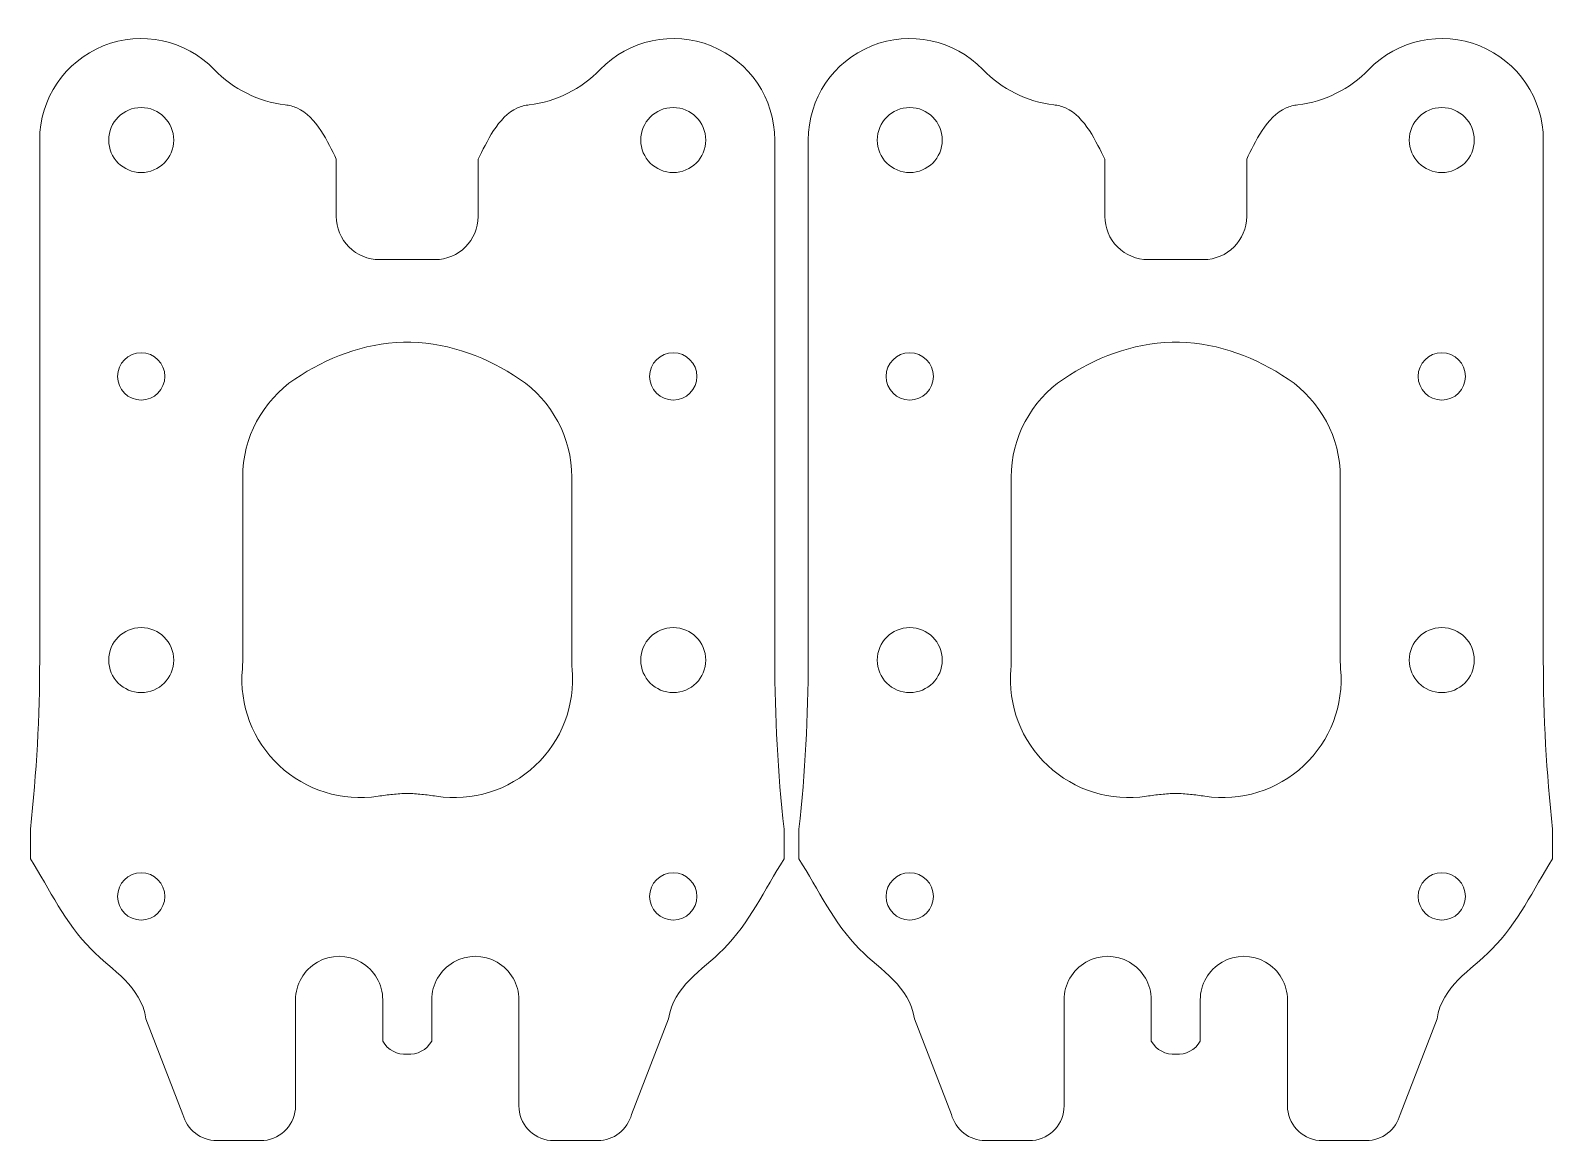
# Model space of a CAD drawing. Header units: millimetres. Extents: x -84 to 44, y 1 to 95.
import ezdxf

# ---------------------------------------------------------------- set-up
doc = ezdxf.new("R2010")
doc.units = ezdxf.units.MM
doc.header["$MEASUREMENT"] = 0
doc.layers.add('Layer 1', color=7, linetype='Continuous')

msp = doc.modelspace()

# ---------------------------------------------------------------- linework, layer by layer
at = {"layer": 'Layer 1', "lineweight": 9}
for points, knots in [([(-68.9067, 91.4971), (-71.3377, 94.0166), (-75.0548, 94.8081), (-78.3013, 93.4972), (-78.3013, 93.4972), (-81.5477, 92.1864), (-83.6733, 89.0359), (-83.6733, 85.5348)], [0, 0, 0, 0, 0.33333333, 0.33333333, 0.33333333, 0.33333333, 1, 1, 1, 1]), ([(-21.4993, 85.5348), (-21.4993, 89.0359), (-23.6249, 92.1864), (-26.8713, 93.4972), (-26.8713, 93.4972), (-30.1178, 94.8081), (-33.8349, 94.0166), (-36.2659, 91.4971)], [0, 0, 0, 0, 0.33333333, 0.33333333, 0.33333333, 0.33333333, 1, 1, 1, 1]), ([(-3.9067, 91.4971), (-6.3377, 94.0166), (-10.0548, 94.8081), (-13.3013, 93.4972), (-13.3013, 93.4972), (-16.5477, 92.1864), (-18.6733, 89.0359), (-18.6733, 85.5348)], [0, 0, 0, 0, 0.33333333, 0.33333333, 0.33333333, 0.33333333, 1, 1, 1, 1]), ([(43.5008, 85.5348), (43.5008, 89.0359), (41.3752, 92.1864), (38.1288, 93.4972), (38.1288, 93.4972), (34.8823, 94.8081), (31.1652, 94.0166), (28.7342, 91.4971)], [0, 0, 0, 0, 0.33333333, 0.33333333, 0.33333333, 0.33333333, 1, 1, 1, 1]), ([(-72.3363, 85.5348), (-72.3363, 87.0536), (-73.5674, 88.2848), (-75.0863, 88.2848), (-75.0863, 88.2848), (-76.6051, 88.2848), (-77.8363, 87.0536), (-77.8363, 85.5348), (-77.8363, 85.5348), (-77.8363, 84.016), (-76.6051, 82.7848), (-75.0863, 82.7848), (-75.0863, 82.7848), (-73.5674, 82.7848), (-72.3363, 84.016), (-72.3363, 85.5348)], [0, 0, 0, 0, 0.2, 0.2, 0.2, 0.2, 0.4, 0.4, 0.4, 0.4, 0.6, 0.6, 0.6, 0.6, 1, 1, 1, 1]), ([(-58.5844, 83.9274), (-59.2879, 85.308), (-60.2562, 87.5166), (-61.9125, 88.248), (-61.9125, 88.248), (-62.2232, 88.3852), (-62.558, 88.4704), (-62.9047, 88.5121)], [0, 0, 0, 0, 0.33333333, 0.33333333, 0.33333333, 0.33333333, 1, 1, 1, 1]), ([(-42.2679, 88.5121), (-42.6145, 88.4704), (-42.9494, 88.3852), (-43.2601, 88.248), (-43.2601, 88.248), (-44.9163, 87.5166), (-45.8846, 85.308), (-46.5882, 83.9274)], [0, 0, 0, 0, 0.33333333, 0.33333333, 0.33333333, 0.33333333, 1, 1, 1, 1]), ([(-27.3363, 85.5348), (-27.3363, 87.0536), (-28.5675, 88.2848), (-30.0863, 88.2848), (-30.0863, 88.2848), (-31.6051, 88.2848), (-32.8363, 87.0536), (-32.8363, 85.5348), (-32.8363, 85.5348), (-32.8363, 84.016), (-31.6051, 82.7848), (-30.0863, 82.7848), (-30.0863, 82.7848), (-28.5675, 82.7848), (-27.3363, 84.016), (-27.3363, 85.5348)], [0, 0, 0, 0, 0.2, 0.2, 0.2, 0.2, 0.4, 0.4, 0.4, 0.4, 0.6, 0.6, 0.6, 0.6, 1, 1, 1, 1]), ([(-7.3363, 85.5348), (-7.3363, 87.0536), (-8.5675, 88.2848), (-10.0863, 88.2848), (-10.0863, 88.2848), (-11.6051, 88.2848), (-12.8363, 87.0536), (-12.8363, 85.5348), (-12.8363, 85.5348), (-12.8363, 84.016), (-11.6051, 82.7848), (-10.0863, 82.7848), (-10.0863, 82.7848), (-8.5675, 82.7848), (-7.3363, 84.016), (-7.3363, 85.5348)], [0, 0, 0, 0, 0.2, 0.2, 0.2, 0.2, 0.4, 0.4, 0.4, 0.4, 0.6, 0.6, 0.6, 0.6, 1, 1, 1, 1]), ([(6.4156, 83.9274), (5.712, 85.308), (4.7437, 87.5166), (3.0875, 88.248), (3.0875, 88.248), (2.7768, 88.3852), (2.4419, 88.4704), (2.0953, 88.5121)], [0, 0, 0, 0, 0.33333333, 0.33333333, 0.33333333, 0.33333333, 1, 1, 1, 1]), ([(22.7322, 88.5121), (22.3856, 88.4704), (22.0507, 88.3852), (21.74, 88.248), (21.74, 88.248), (20.0838, 87.5166), (19.1155, 85.308), (18.4119, 83.9274)], [0, 0, 0, 0, 0.33333333, 0.33333333, 0.33333333, 0.33333333, 1, 1, 1, 1]), ([(37.6638, 85.5348), (37.6638, 87.0536), (36.4326, 88.2848), (34.9138, 88.2848), (34.9138, 88.2848), (33.395, 88.2848), (32.1638, 87.0536), (32.1638, 85.5348), (32.1638, 85.5348), (32.1638, 84.016), (33.395, 82.7848), (34.9138, 82.7848), (34.9138, 82.7848), (36.4326, 82.7848), (37.6638, 84.016), (37.6638, 85.5348)], [0, 0, 0, 0, 0.2, 0.2, 0.2, 0.2, 0.4, 0.4, 0.4, 0.4, 0.6, 0.6, 0.6, 0.6, 1, 1, 1, 1]), ([(-58.5844, 79.0733), (-58.5844, 78.1039), (-58.1993, 77.1741), (-57.5138, 76.4886), (-57.5138, 76.4886), (-56.8283, 75.803), (-55.8985, 75.418), (-54.929, 75.418)], [0, 0, 0, 0, 0.33333333, 0.33333333, 0.33333333, 0.33333333, 1, 1, 1, 1]), ([(6.4156, 79.0733), (6.4156, 78.1039), (6.8007, 77.1741), (7.4862, 76.4886), (7.4862, 76.4886), (8.1717, 75.803), (9.1015, 75.418), (10.071, 75.418)], [0, 0, 0, 0, 0.33333333, 0.33333333, 0.33333333, 0.33333333, 1, 1, 1, 1]), ([(-73.0863, 65.5347), (-73.0863, 66.6393), (-73.9817, 67.5347), (-75.0863, 67.5347), (-75.0863, 67.5347), (-76.1909, 67.5347), (-77.0863, 66.6393), (-77.0863, 65.5347), (-77.0863, 65.5347), (-77.0863, 64.4303), (-76.1909, 63.5349), (-75.0863, 63.5349), (-75.0863, 63.5349), (-73.9817, 63.5347), (-73.0863, 64.4303), (-73.0863, 65.5347)], [0, 0, 0, 0, 0.2, 0.2, 0.2, 0.2, 0.4, 0.4, 0.4, 0.4, 0.6, 0.6, 0.6, 0.6, 1, 1, 1, 1]), ([(-28.0863, 65.5347), (-28.0863, 66.6393), (-28.9817, 67.5347), (-30.0863, 67.5347), (-30.0863, 67.5347), (-31.1908, 67.5347), (-32.0863, 66.6393), (-32.0863, 65.5347), (-32.0863, 65.5347), (-32.0863, 64.4303), (-31.1908, 63.5349), (-30.0863, 63.5349), (-30.0863, 63.5349), (-28.9817, 63.5347), (-28.0863, 64.4303), (-28.0863, 65.5347)], [0, 0, 0, 0, 0.2, 0.2, 0.2, 0.2, 0.4, 0.4, 0.4, 0.4, 0.6, 0.6, 0.6, 0.6, 1, 1, 1, 1]), ([(-8.0863, 65.5347), (-8.0863, 66.6393), (-8.9817, 67.5347), (-10.0863, 67.5347), (-10.0863, 67.5347), (-11.1909, 67.5347), (-12.0863, 66.6393), (-12.0863, 65.5347), (-12.0863, 65.5347), (-12.0863, 64.4303), (-11.1909, 63.5349), (-10.0863, 63.5349), (-10.0863, 63.5349), (-8.9817, 63.5347), (-8.0863, 64.4303), (-8.0863, 65.5347)], [0, 0, 0, 0, 0.2, 0.2, 0.2, 0.2, 0.4, 0.4, 0.4, 0.4, 0.6, 0.6, 0.6, 0.6, 1, 1, 1, 1]), ([(36.9138, 65.5347), (36.9138, 66.6393), (36.0184, 67.5347), (34.9138, 67.5347), (34.9138, 67.5347), (33.8092, 67.5347), (32.9138, 66.6393), (32.9138, 65.5347), (32.9138, 65.5347), (32.9138, 64.4303), (33.8092, 63.5349), (34.9138, 63.5349), (34.9138, 63.5349), (36.0184, 63.5347), (36.9138, 64.4303), (36.9138, 65.5347)], [0, 0, 0, 0, 0.2, 0.2, 0.2, 0.2, 0.4, 0.4, 0.4, 0.4, 0.6, 0.6, 0.6, 0.6, 1, 1, 1, 1]), ([(-72.3363, 41.5348), (-72.3363, 43.0535), (-73.5674, 44.2848), (-75.0863, 44.2848), (-75.0863, 44.2848), (-76.6051, 44.2848), (-77.8363, 43.0535), (-77.8363, 41.5348), (-77.8363, 41.5348), (-77.8363, 40.016), (-76.6051, 38.7848), (-75.0863, 38.7848), (-75.0863, 38.7848), (-73.5674, 38.7848), (-72.3363, 40.016), (-72.3363, 41.5348)], [0, 0, 0, 0, 0.2, 0.2, 0.2, 0.2, 0.4, 0.4, 0.4, 0.4, 0.6, 0.6, 0.6, 0.6, 1, 1, 1, 1]), ([(-27.3363, 41.5348), (-27.3363, 43.0535), (-28.5675, 44.2848), (-30.0863, 44.2848), (-30.0863, 44.2848), (-31.6051, 44.2848), (-32.8363, 43.0535), (-32.8363, 41.5348), (-32.8363, 41.5348), (-32.8363, 40.016), (-31.6051, 38.7848), (-30.0863, 38.7848), (-30.0863, 38.7848), (-28.5675, 38.7848), (-27.3363, 40.016), (-27.3363, 41.5348)], [0, 0, 0, 0, 0.2, 0.2, 0.2, 0.2, 0.4, 0.4, 0.4, 0.4, 0.6, 0.6, 0.6, 0.6, 1, 1, 1, 1]), ([(-7.3363, 41.5348), (-7.3363, 43.0535), (-8.5675, 44.2848), (-10.0863, 44.2848), (-10.0863, 44.2848), (-11.6051, 44.2848), (-12.8363, 43.0535), (-12.8363, 41.5348), (-12.8363, 41.5348), (-12.8363, 40.016), (-11.6051, 38.7848), (-10.0863, 38.7848), (-10.0863, 38.7848), (-8.5675, 38.7848), (-7.3363, 40.016), (-7.3363, 41.5348)], [0, 0, 0, 0, 0.2, 0.2, 0.2, 0.2, 0.4, 0.4, 0.4, 0.4, 0.6, 0.6, 0.6, 0.6, 1, 1, 1, 1]), ([(37.6638, 41.5348), (37.6638, 43.0535), (36.4326, 44.2848), (34.9138, 44.2848), (34.9138, 44.2848), (33.395, 44.2848), (32.1638, 43.0535), (32.1638, 41.5348), (32.1638, 41.5348), (32.1638, 40.016), (33.395, 38.7848), (34.9138, 38.7848), (34.9138, 38.7848), (36.4326, 38.7848), (37.6638, 40.016), (37.6638, 41.5348)], [0, 0, 0, 0, 0.2, 0.2, 0.2, 0.2, 0.4, 0.4, 0.4, 0.4, 0.6, 0.6, 0.6, 0.6, 1, 1, 1, 1]), ([(-66.5328, 40.778), (-66.8035, 37.7181), (-65.6528, 34.7036), (-63.4121, 32.6021), (-63.4121, 32.6021), (-61.1714, 30.5011), (-58.0892, 29.5462), (-55.053, 30.0127)], [0, 0, 0, 0, 0.33333333, 0.33333333, 0.33333333, 0.33333333, 1, 1, 1, 1]), ([(-50.1196, 30.0127), (-47.0834, 29.5462), (-44.0013, 30.501), (-41.7605, 32.6021), (-41.7605, 32.6021), (-39.5198, 34.7036), (-38.3691, 37.7181), (-38.6398, 40.778)], [0, 0, 0, 0, 0.33333333, 0.33333333, 0.33333333, 0.33333333, 1, 1, 1, 1]), ([(-1.5328, 40.778), (-1.8035, 37.7181), (-0.6528, 34.7036), (1.5879, 32.6021), (1.5879, 32.6021), (3.8286, 30.5011), (6.9108, 29.5462), (9.947, 30.0127)], [0, 0, 0, 0, 0.33333333, 0.33333333, 0.33333333, 0.33333333, 1, 1, 1, 1]), ([(14.8805, 30.0127), (17.9167, 29.5462), (20.9988, 30.501), (23.2396, 32.6021), (23.2396, 32.6021), (25.4803, 34.7036), (26.631, 37.7181), (26.3603, 40.778)], [0, 0, 0, 0, 0.33333333, 0.33333333, 0.33333333, 0.33333333, 1, 1, 1, 1]), ([(-55.053, 30.0127), (-54.6415, 30.076), (-54.23, 30.1306), (-53.8187, 30.1714), (-53.8187, 30.1714), (-53.4076, 30.2122), (-52.9967, 30.2392), (-52.5863, 30.2473)], [0, 0, 0, 0, 0.33333333, 0.33333333, 0.33333333, 0.33333333, 1, 1, 1, 1]), ([(-52.5863, 30.2473), (-52.1759, 30.2392), (-51.765, 30.2122), (-51.3538, 30.1714), (-51.3538, 30.1714), (-50.9426, 30.1306), (-50.5311, 30.076), (-50.1196, 30.0127)], [0, 0, 0, 0, 0.33333333, 0.33333333, 0.33333333, 0.33333333, 1, 1, 1, 1]), ([(9.947, 30.0127), (10.3585, 30.076), (10.77, 30.1306), (11.1812, 30.1714), (11.1812, 30.1714), (11.5924, 30.2122), (12.0033, 30.2392), (12.4137, 30.2473)], [0, 0, 0, 0, 0.33333333, 0.33333333, 0.33333333, 0.33333333, 1, 1, 1, 1]), ([(12.4137, 30.2473), (12.8241, 30.2392), (13.2351, 30.2122), (13.6463, 30.1714), (13.6463, 30.1714), (14.0575, 30.1306), (14.469, 30.076), (14.8805, 30.0127)], [0, 0, 0, 0, 0.33333333, 0.33333333, 0.33333333, 0.33333333, 1, 1, 1, 1]), ([(-84.4544, 24.7064), (-82.8261, 22.1394), (-81.5127, 19.2515), (-79.327, 17.0673), (-79.327, 17.0673), (-77.5163, 15.2578), (-75.107, 13.9312), (-74.6828, 11.186)], [0, 0, 0, 0, 0.33333333, 0.33333333, 0.33333333, 0.33333333, 1, 1, 1, 1]), ([(-30.4898, 11.186), (-30.0656, 13.9312), (-27.6563, 15.2578), (-25.8456, 17.0673), (-25.8456, 17.0673), (-23.6599, 19.2515), (-22.3465, 22.1394), (-20.7181, 24.7064)], [0, 0, 0, 0, 0.33333333, 0.33333333, 0.33333333, 0.33333333, 1, 1, 1, 1]), ([(-19.4545, 24.7064), (-17.8261, 22.1394), (-16.5127, 19.2515), (-14.327, 17.0673), (-14.327, 17.0673), (-12.5163, 15.2578), (-10.107, 13.9312), (-9.6828, 11.186)], [0, 0, 0, 0, 0.33333333, 0.33333333, 0.33333333, 0.33333333, 1, 1, 1, 1]), ([(34.5103, 11.186), (34.9345, 13.9312), (37.3438, 15.2578), (39.1545, 17.0673), (39.1545, 17.0673), (41.3402, 19.2515), (42.6535, 22.1394), (44.282, 24.7064)], [0, 0, 0, 0, 0.33333333, 0.33333333, 0.33333333, 0.33333333, 1, 1, 1, 1]), ([(-73.0863, 21.5347), (-73.0863, 22.6393), (-73.9817, 23.5347), (-75.0863, 23.5347), (-75.0863, 23.5347), (-76.1909, 23.5347), (-77.0863, 22.6393), (-77.0863, 21.5347), (-77.0863, 21.5347), (-77.0863, 20.4301), (-76.1909, 19.5347), (-75.0863, 19.5347), (-75.0863, 19.5347), (-73.9817, 19.5347), (-73.0863, 20.4301), (-73.0863, 21.5347)], [0, 0, 0, 0, 0.2, 0.2, 0.2, 0.2, 0.4, 0.4, 0.4, 0.4, 0.6, 0.6, 0.6, 0.6, 1, 1, 1, 1]), ([(-28.0863, 21.5347), (-28.0863, 22.6393), (-28.9817, 23.5347), (-30.0863, 23.5347), (-30.0863, 23.5347), (-31.1908, 23.5347), (-32.0863, 22.6393), (-32.0863, 21.5347), (-32.0863, 21.5347), (-32.0863, 20.4301), (-31.1908, 19.5347), (-30.0863, 19.5347), (-30.0863, 19.5347), (-28.9817, 19.5347), (-28.0863, 20.4301), (-28.0863, 21.5347)], [0, 0, 0, 0, 0.2, 0.2, 0.2, 0.2, 0.4, 0.4, 0.4, 0.4, 0.6, 0.6, 0.6, 0.6, 1, 1, 1, 1]), ([(-8.0863, 21.5347), (-8.0863, 22.6393), (-8.9817, 23.5347), (-10.0863, 23.5347), (-10.0863, 23.5347), (-11.1909, 23.5347), (-12.0863, 22.6393), (-12.0863, 21.5347), (-12.0863, 21.5347), (-12.0863, 20.4301), (-11.1909, 19.5347), (-10.0863, 19.5347), (-10.0863, 19.5347), (-8.9817, 19.5347), (-8.0863, 20.4301), (-8.0863, 21.5347)], [0, 0, 0, 0, 0.2, 0.2, 0.2, 0.2, 0.4, 0.4, 0.4, 0.4, 0.6, 0.6, 0.6, 0.6, 1, 1, 1, 1]), ([(36.9138, 21.5347), (36.9138, 22.6393), (36.0184, 23.5347), (34.9138, 23.5347), (34.9138, 23.5347), (33.8092, 23.5347), (32.9138, 22.6393), (32.9138, 21.5347), (32.9138, 21.5347), (32.9138, 20.4301), (33.8092, 19.5347), (34.9138, 19.5347), (34.9138, 19.5347), (36.0184, 19.5347), (36.9138, 20.4301), (36.9138, 21.5347)], [0, 0, 0, 0, 0.2, 0.2, 0.2, 0.2, 0.4, 0.4, 0.4, 0.4, 0.6, 0.6, 0.6, 0.6, 1, 1, 1, 1]), ([(-54.6589, 12.7814), (-54.6589, 14.0983), (-55.3615, 15.3152), (-56.502, 15.9737), (-56.502, 15.9737), (-57.6425, 16.6322), (-59.0477, 16.6322), (-60.1881, 15.9737), (-60.1881, 15.9737), (-61.3286, 15.3152), (-62.0312, 14.0983), (-62.0312, 12.7814)], [0, 0, 0, 0, 0.25, 0.25, 0.25, 0.25, 0.5, 0.5, 0.5, 0.5, 1, 1, 1, 1]), ([(-43.1414, 12.7814), (-43.1414, 14.0983), (-43.844, 15.3152), (-44.9845, 15.9737), (-44.9845, 15.9737), (-46.1249, 16.6322), (-47.5301, 16.6322), (-48.6706, 15.9737), (-48.6706, 15.9737), (-49.8111, 15.3152), (-50.5137, 14.0983), (-50.5137, 12.7814)], [0, 0, 0, 0, 0.25, 0.25, 0.25, 0.25, 0.5, 0.5, 0.5, 0.5, 1, 1, 1, 1]), ([(10.3411, 12.7814), (10.3411, 14.0983), (9.6385, 15.3152), (8.498, 15.9737), (8.498, 15.9737), (7.3575, 16.6322), (5.9523, 16.6322), (4.8119, 15.9737), (4.8119, 15.9737), (3.6714, 15.3152), (2.9688, 14.0983), (2.9688, 12.7814)], [0, 0, 0, 0, 0.25, 0.25, 0.25, 0.25, 0.5, 0.5, 0.5, 0.5, 1, 1, 1, 1]), ([(21.8587, 12.7814), (21.8587, 14.0983), (21.1561, 15.3152), (20.0156, 15.9737), (20.0156, 15.9737), (18.8752, 16.6322), (17.47, 16.6322), (16.3294, 15.9737), (16.3294, 15.9737), (15.189, 15.3152), (14.4864, 14.0983), (14.4864, 12.7814)], [0, 0, 0, 0, 0.25, 0.25, 0.25, 0.25, 0.5, 0.5, 0.5, 0.5, 1, 1, 1, 1])]:
    msp.add_open_spline(points, degree=3, knots=knots, dxfattribs=at)
for points in [[(-68.9067, 91.4971), (-67.3091, 89.8411), (-65.1892, 88.787), (-62.9047, 88.5121)], [(-42.2679, 88.5121), (-39.9834, 88.787), (-37.8635, 89.8411), (-36.2659, 91.4971)], [(-3.9067, 91.4971), (-2.3091, 89.8411), (-0.1892, 88.787), (2.0953, 88.5121)], [(22.7322, 88.5121), (25.0167, 88.787), (27.1366, 89.8411), (28.7342, 91.4971)], [(-83.6733, 85.5348), (-83.6733, 85.5348), (-83.6733, 41.5348), (-83.6733, 41.5348)], [(-21.4993, 41.5348), (-21.4993, 41.5348), (-21.4993, 85.5348), (-21.4993, 85.5348)], [(-18.6733, 85.5348), (-18.6733, 85.5348), (-18.6733, 41.5348), (-18.6733, 41.5348)], [(43.5008, 41.5348), (43.5008, 41.5348), (43.5008, 85.5348), (43.5008, 85.5348)], [(-58.5844, 79.0733), (-58.5844, 79.0733), (-58.5844, 83.9274), (-58.5844, 83.9274)], [(-46.5882, 83.9274), (-46.5882, 83.9274), (-46.5882, 79.0733), (-46.5882, 79.0733)], [(6.4156, 79.0733), (6.4156, 79.0733), (6.4156, 83.9274), (6.4156, 83.9274)], [(18.4119, 83.9274), (18.4119, 83.9274), (18.4119, 79.0733), (18.4119, 79.0733)], [(-50.2436, 75.418), (-48.2248, 75.418), (-46.5882, 77.0545), (-46.5882, 79.0733)], [(14.7565, 75.418), (16.7753, 75.418), (18.4119, 77.0545), (18.4119, 79.0733)], [(-50.2436, 75.418), (-50.2436, 75.418), (-54.929, 75.418), (-54.929, 75.418)], [(14.7565, 75.418), (14.7565, 75.418), (10.071, 75.418), (10.071, 75.418)], [(-52.8905, 68.4341), (-56.3198, 68.3159), (-59.373, 67.1351), (-62.0827, 65.3115)], [(-52.2821, 68.4341), (-52.2821, 68.4341), (-52.8905, 68.4341), (-52.8905, 68.4341)], [(-43.0899, 65.3115), (-45.7996, 67.1351), (-48.8528, 68.3159), (-52.2821, 68.4341)], [(12.1095, 68.4341), (8.6802, 68.3159), (5.627, 67.1351), (2.9173, 65.3115)], [(12.7179, 68.4341), (12.7179, 68.4341), (12.1095, 68.4341), (12.1095, 68.4341)], [(21.9102, 65.3115), (19.2004, 67.1351), (16.1473, 68.3159), (12.7179, 68.4341)], [(-62.0827, 65.3115), (-64.8437, 63.4533), (-66.4993, 60.3433), (-66.4993, 57.0153)], [(-38.6733, 57.0153), (-38.6733, 60.3433), (-40.3289, 63.4533), (-43.0899, 65.3115)], [(2.9173, 65.3115), (0.1563, 63.4533), (-1.4993, 60.3433), (-1.4993, 57.0153)], [(26.3268, 57.0153), (26.3268, 60.3433), (24.6712, 63.4533), (21.9102, 65.3115)], [(-66.4993, 57.0153), (-66.4993, 57.0153), (-66.4993, 41.5348), (-66.4993, 41.5348)], [(-38.6733, 41.5348), (-38.6733, 41.5348), (-38.6733, 57.0153), (-38.6733, 57.0153)], [(-1.4993, 57.0153), (-1.4993, 57.0153), (-1.4993, 41.5348), (-1.4993, 41.5348)], [(26.3268, 41.5348), (26.3268, 41.5348), (26.3268, 57.0153), (26.3268, 57.0153)], [(-84.4544, 27.2397), (-83.9341, 31.9867), (-83.6733, 36.7586), (-83.6733, 41.5341)], [(-66.5328, 40.778), (-66.5105, 41.0296), (-66.4993, 41.2819), (-66.4993, 41.5347)], [(-38.6733, 41.5348), (-38.6733, 41.2819), (-38.6621, 41.0296), (-38.6398, 40.778)], [(-21.4993, 41.5348), (-21.4993, 36.7591), (-21.2385, 31.9869), (-20.7181, 27.2397)], [(-19.4545, 27.2397), (-18.9341, 31.9867), (-18.6733, 36.7586), (-18.6733, 41.5341)], [(-1.5328, 40.778), (-1.5105, 41.0296), (-1.4993, 41.2819), (-1.4993, 41.5347)], [(26.3268, 41.5348), (26.3268, 41.2819), (26.338, 41.0296), (26.3603, 40.778)], [(43.5008, 41.5348), (43.5008, 36.7591), (43.7616, 31.9869), (44.282, 27.2397)], [(-84.4544, 27.2397), (-84.4544, 27.2397), (-84.4544, 24.7064), (-84.4544, 24.7064)], [(-20.7181, 24.7064), (-20.7181, 24.7064), (-20.7181, 27.2397), (-20.7181, 27.2397)], [(-19.4545, 27.2397), (-19.4545, 27.2397), (-19.4545, 24.7064), (-19.4545, 24.7064)], [(44.282, 24.7064), (44.282, 24.7064), (44.282, 27.2397), (44.282, 27.2397)], [(-62.0312, 3.8271), (-62.0312, 3.8271), (-62.0312, 12.7814), (-62.0312, 12.7814)], [(-54.6589, 12.7814), (-54.6589, 12.7814), (-54.6589, 9.2793), (-54.6589, 9.2793)], [(-50.5137, 9.2793), (-50.5137, 9.2793), (-50.5137, 12.7814), (-50.5137, 12.7814)], [(-43.1414, 12.7814), (-43.1414, 12.7814), (-43.1414, 3.8271), (-43.1414, 3.8271)], [(2.9688, 3.8271), (2.9688, 3.8271), (2.9688, 12.7814), (2.9688, 12.7814)], [(10.3411, 12.7814), (10.3411, 12.7814), (10.3411, 9.2793), (10.3411, 9.2793)], [(14.4864, 9.2793), (14.4864, 9.2793), (14.4864, 12.7814), (14.4864, 12.7814)], [(21.8587, 12.7814), (21.8587, 12.7814), (21.8587, 3.8271), (21.8587, 3.8271)], [(-74.6828, 11.186), (-74.6828, 11.186), (-71.5566, 3.0967), (-71.5566, 3.0967)], [(-33.616, 3.0967), (-33.616, 3.0967), (-30.4898, 11.186), (-30.4898, 11.186)], [(-9.6828, 11.186), (-9.6828, 11.186), (-6.5566, 3.0967), (-6.5566, 3.0967)], [(31.3841, 3.0967), (31.3841, 3.0967), (34.5103, 11.186), (34.5103, 11.186)], [(-54.6589, 9.2793), (-54.2318, 8.5505), (-53.4291, 8.1261), (-52.5863, 8.1836)], [(-52.5863, 8.1836), (-51.7435, 8.1261), (-50.9408, 8.5505), (-50.5137, 9.2793)], [(10.3411, 9.2793), (10.7682, 8.5505), (11.5709, 8.1261), (12.4137, 8.1836)], [(12.4137, 8.1836), (13.2566, 8.1261), (14.0593, 8.5505), (14.4864, 9.2793)], [(-71.5566, 3.0967), (-71.2228, 1.7912), (-70.0467, 0.8779), (-68.6991, 0.8779)], [(-64.7019, 0.8779), (-63.186, 1.0285), (-62.0312, 2.3038), (-62.0312, 3.8271)], [(-43.1414, 3.8271), (-43.1414, 2.3038), (-41.9866, 1.0285), (-40.4707, 0.8779)], [(-36.4735, 0.8779), (-35.1259, 0.8779), (-33.9498, 1.7912), (-33.616, 3.0967)], [(-6.5566, 3.0967), (-6.2228, 1.7912), (-5.0467, 0.8779), (-3.6991, 0.8779)], [(0.2981, 0.8779), (1.8141, 1.0285), (2.9688, 2.3038), (2.9688, 3.8271)], [(21.8587, 3.8271), (21.8587, 2.3038), (23.0135, 1.0285), (24.5294, 0.8779)], [(28.5266, 0.8779), (29.8742, 0.8779), (31.0503, 1.7912), (31.3841, 3.0967)], [(-68.6991, 0.8779), (-68.6991, 0.8779), (-64.7019, 0.8779), (-64.7019, 0.8779)], [(-40.4707, 0.8779), (-40.4707, 0.8779), (-36.4735, 0.8779), (-36.4735, 0.8779)], [(-3.6991, 0.8779), (-3.6991, 0.8779), (0.2981, 0.8779), (0.2981, 0.8779)], [(24.5294, 0.8779), (24.5294, 0.8779), (28.5266, 0.8779), (28.5266, 0.8779)]]:
    msp.add_open_spline(points, degree=3, dxfattribs=at)

doc.saveas('drawing.dxf')
